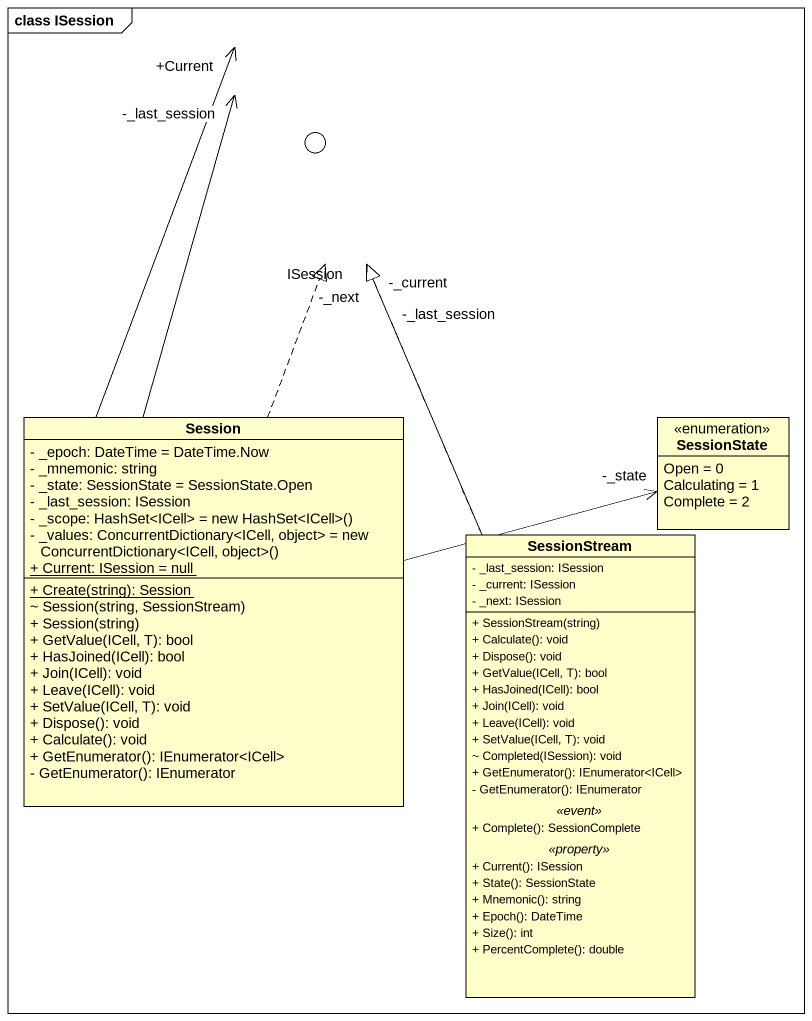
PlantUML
@startuml
mainframe class ISession
allowmixing
hide circle
hide empty members
skinparam classAttributeIconSize 0
() ISession
class Session {
  - _epoch: DateTime = DateTime.Now
  - _mnemonic: string
  - _state: SessionState = SessionState.Open
  - _last_session: ISession
  {field} - _scope: HashSet<ICell> = new HashSet<ICell>()
  {field} - _values: ConcurrentDictionary<ICell, object> = new ConcurrentDictionary<ICell, object>()
  {static} + Current: ISession = null
  {static} + Create(string): Session
  ~ Session(string, SessionStream)
  + Session(string)
  + GetValue(ICell, T): bool
  + HasJoined(ICell): bool
  + Join(ICell): void
  + Leave(ICell): void
  + SetValue(ICell, T): void
  + Dispose(): void
  + Calculate(): void
  + GetEnumerator(): IEnumerator<ICell>
  - GetEnumerator(): IEnumerator
}
enum SessionState {
  Open = 0
  Calculating = 1
  Complete = 2
}
class SessionStream {
  - _last_session: ISession
  - _current: ISession
  - _next: ISession
  --
  + SessionStream(string)
  + Calculate(): void
  + Dispose(): void
  + GetValue(ICell, T): bool
  + HasJoined(ICell): bool
  + Join(ICell): void
  + Leave(ICell): void
  + SetValue(ICell, T): void
  ~ Completed(ISession): void
  + GetEnumerator(): IEnumerator<ICell>
  - GetEnumerator(): IEnumerator
  .. <<event>> ..
  + Complete(): SessionComplete
  .. <<property>> ..
  + Current(): ISession
  + State(): SessionState
  + Mnemonic(): string
  + Epoch(): DateTime
  + Size(): int
  + PercentComplete(): double
}
Session -up-> "-_last_session" ISession
Session -up-> "+Current" ISession
Session .up.|> ISession
Session -right-> "-_state" SessionState
SessionStream -up-> "-_current" ISession
SessionStream -up-> "-_last_session" ISession
SessionStream -up-> "-_next" ISession
SessionStream .up.|> ISession
@enduml
